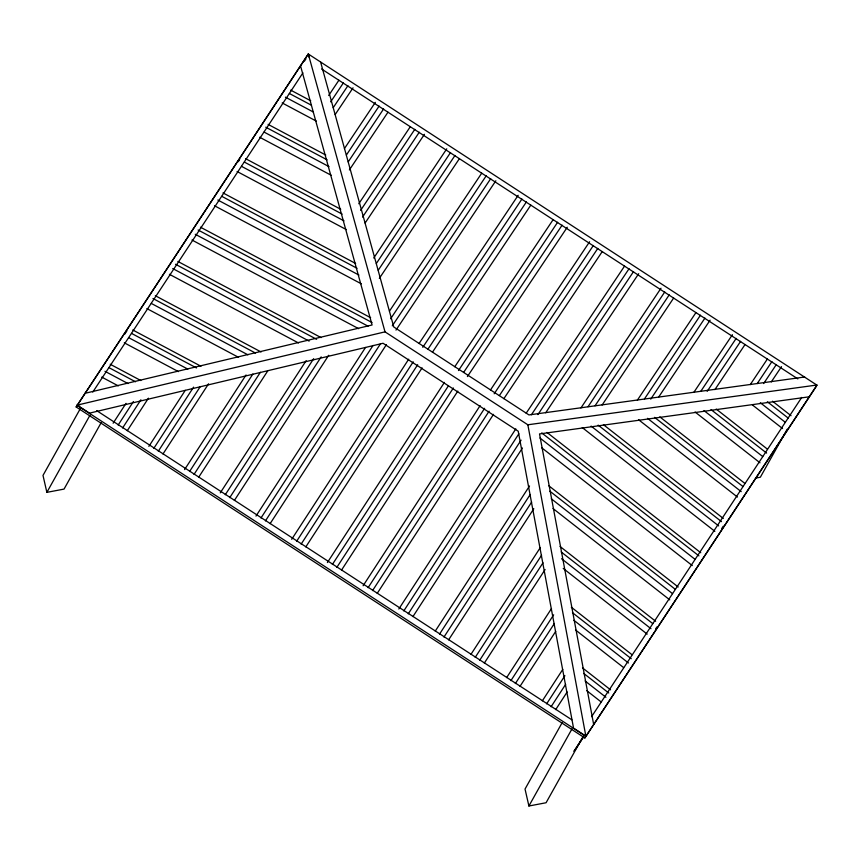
<?xml version="1.0" encoding="UTF-8"?>
<svg xmlns="http://www.w3.org/2000/svg" width="860" height="860" viewBox="0 0 860 860"><rect width="100%" height="100%" fill="white"/><g stroke="black" fill="none" stroke-linecap="round" stroke-linejoin="round"><path stroke-width="1.29" d="M76.142 406.963L308.288 53.997L816.925 385.14L815.989 386.817L584.854 737.966L76.142 406.963L308.213 54.137M80.238 408.769L43 475.408L46.87 492.35L64.038 489.093L101.19 422.625M46.87 492.35L89.999 415.197M562.182 722.593L525.03 789.061L528.911 806.003L546.078 802.745L583.317 736.117M528.911 806.003L572.029 728.839M584.854 737.966L817 385.011L527.846 424.786L385.022 331.852L308.288 53.997L309.041 57.115M787.147 429.269L760.358 477.203L755.456 478.128M113.122 423.206L126.011 403.362M118.153 425.055L133.429 401.534M122.625 427.947L140.911 399.792M127.28 430.731L148.436 398.18M148.866 446.383L185.276 390.343M153.832 448.329L193.575 387.14M158.304 451.221L200.337 386.505M162.97 453.994L208.572 383.796M184.588 469.592L246.057 374.971M189.565 471.527L252.883 374.046M194.027 474.419L260.387 372.272M198.692 477.203L267.89 370.671M220.278 492.844L306.181 360.609M225.277 494.747L313.674 358.663M229.749 497.639L321.178 356.879M234.404 500.423L328.692 355.287M255.99 516.075L365.521 347.462M260.978 517.989L373.068 345.43M265.439 520.891L380.507 343.753M270.115 523.654L386.398 344.645M291.701 539.295L408.715 359.168M296.678 541.219L413.208 361.845M301.14 544.133L417.67 364.748M305.827 546.885L422.099 367.876M327.413 562.537L444.416 382.399M332.39 564.461L448.178 386.194M336.851 567.363L453.37 387.978M341.527 570.115L457.81 391.117M363.113 585.767L480.127 405.63M368.091 587.692L484.621 408.306M372.563 590.594L489.082 411.209M377.239 593.357L493.511 414.348M398.825 608.998L515.828 428.871M403.802 610.922L518.87 433.784M408.263 613.825L521.085 440.148M412.94 616.588L522.461 447.985M435.257 631.111L529.534 485.975M439.524 634.132L530.222 494.5M443.975 637.045L531.652 502.089M448.63 639.84L533.813 508.722M470.957 654.353L540.155 547.831M475.214 657.384L541.574 555.237M479.676 660.297L543.004 562.816M484.352 663.049L545.1 569.546M506.637 677.615L551.518 608.525M510.904 680.647L553.668 614.814M515.355 683.56L554.378 623.489M520.042 686.301L555.721 631.38M542.37 700.814L562.784 669.381M546.637 703.835L564.923 675.691M551.088 706.759L565.643 684.356M555.711 709.607L567.159 691.977M124.764 334.131L126.871 330.917M238.252 161.723L239.66 159.584M304.504 61.06L305.913 58.921M92.783 392.096L302.924 72.864M591.594 716.659L801.724 397.417M574.071 751.038L583.532 736.676M574.071 751.361L583.671 736.773M655.567 629.036L656.976 626.897M721.83 528.373L723.238 526.234M328.681 95.514L338.904 80.227M330.702 101.845L343.398 82.861M333.207 107.694L347.902 85.72M335.174 114.541L353.03 87.838M344.441 148.576L375.347 102.361M346.397 155.015L379.11 106.081M348.203 161.884L383.592 108.962M349.386 169.915L387.989 112.187M358.792 203.745L410.306 126.71M360.619 210.367L414.821 129.312M362.533 217.096L419.271 132.236M365.102 223.041L424.442 134.31M373.756 258L446.759 148.834M376.336 263.493L450.533 152.542M378.239 270.233L454.983 155.466M379.335 278.382L459.401 158.649M389.462 311.127L481.718 173.172M390.612 318.77L486.222 175.795M392.278 325.865L490.694 178.697M395.998 330.089L495.854 180.772M419.067 343.495L518.171 195.295M422.776 347.3L521.934 199.025M427.99 349.096L526.395 201.928M432.451 352.213L530.813 205.121M454.768 366.736L553.13 219.644M458.487 370.542L557.635 222.256M463.69 372.326L562.107 225.159M467.41 376.562L567.267 227.244M490.479 389.967L589.584 241.767M494.188 393.772L593.346 245.498M499.402 395.557L597.808 248.4M503.863 398.675L602.226 251.593M526.18 413.198L624.543 266.116M531.383 414.778L629.047 268.728M537.898 414.606L633.508 271.631M545.681 412.779L638.679 273.706M580.919 407.962L660.996 288.229M588.014 406.726L664.758 291.959M595.034 405.802L669.23 294.851M602.129 404.995L673.638 298.054M637.357 400.19L695.955 312.578M644.462 398.933L700.459 315.201M650.73 399.137L704.942 318.082M658.577 397.202L710.091 320.178M693.805 392.418L732.408 334.701M700.803 391.311L736.192 338.388M707.178 391.354L740.643 341.323M714.896 389.612L745.061 344.505M750.253 384.624L767.367 359.039M757.208 383.581L771.904 361.608M763.637 383.549L776.333 364.565M771.269 381.937L781.504 366.639M84.925 393.342L372.09 324.983L300.516 65.811M527.846 424.786L585.864 736.16L573.555 728.151L518.225 431.225L383.044 343.269L89.451 413.155L77.153 405.146L385.022 331.852M77.153 405.146L80.378 404.501M804.691 377.002L528.954 414.928L393.772 326.972L320.597 62.006M809.228 396.815L539.521 433.924L593.636 724.346M290.659 90.106L310.739 100.792M289.379 93.493L311.298 105.156M285.412 97.169L313.147 111.918M282.198 102.953L316.383 121.142M268.094 124.377L325.757 155.036M265.762 127.194L327.155 159.852M264.117 132.107L329.025 166.636M259.634 137.224L331.379 175.375M245.541 158.638L340.743 209.281M244.369 162.088L342.162 214.097M241.552 166.367L344.032 220.869M237.08 171.495L346.365 229.62M222.998 192.919L355.642 263.472M221.848 196.37L357.05 268.288M217.838 200.025L358.932 275.06M214.538 205.766L361.275 283.811M200.445 227.18L370.638 317.706M198.101 230.007L372.058 322.532M195.274 234.285L368.058 326.187M191.984 240.037L358.642 328.671M177.891 261.451L321.07 337.604M175.548 264.278L316.641 339.313M172.731 268.556L309.127 341.108M169.431 274.308L298.517 342.968M155.316 295.711L261.075 351.966M152.962 298.527L255.441 353.041M151.328 303.44L247.927 354.825M146.856 308.557L238.542 357.33M132.762 329.982L200.971 366.263M131.601 333.433L196.51 367.951M128.774 337.711L187.813 369.112M124.302 342.828L178.428 371.617M110.209 364.253L140.857 380.55M108.941 367.639L135.514 381.775M104.963 371.305L128.022 383.581M101.749 377.099L118.293 385.893M321.554 68.983L797.833 378.894M96.675 410.629L571.836 719.798M77.078 405.286L585.789 736.289M772.495 401.201L791.028 415.692M767.335 401.749L788.147 418.035M760.294 402.727L785.32 422.314M752.457 404.985L782.546 428.538M716.208 409.07L767.399 449.124M710.983 409.575L766.604 453.091M703.932 410.553L762.734 456.552M695.063 412.004L759.982 462.787M659.813 416.874L744.824 483.374M654.578 417.369L742.986 486.534M647.526 418.336L741.223 491.64M638.658 419.787L737.418 497.048M603.397 424.657L723.314 518.462M598.151 425.141L721.486 521.622M591.1 426.108L718.659 525.901M582.241 427.57L714.853 531.319M546.971 432.429L700.75 552.733M541.736 432.913L698.922 555.883M539.962 438.019L695.052 559.344M541.682 447.748L692.3 565.579M548.744 485.728L678.196 587.004M549.862 491.189L675.315 589.337M551.282 498.789L672.499 593.615M552.98 508.507L669.746 599.85M560.043 546.476L655.642 621.275M561.171 551.948L652.761 623.607M561.537 558.721L650.999 628.714M563.225 568.438L647.193 634.121M571.32 607.214L632.046 654.729M572.459 612.696L631.272 658.706M573.878 620.286L628.456 662.985M575.544 629.982L623.597 667.575M582.532 667.897L610.557 689.827M583.703 673.401L608.729 692.988M585.101 680.991L605.924 697.277M586.681 690.612L601.086 701.889"/></g></svg>
